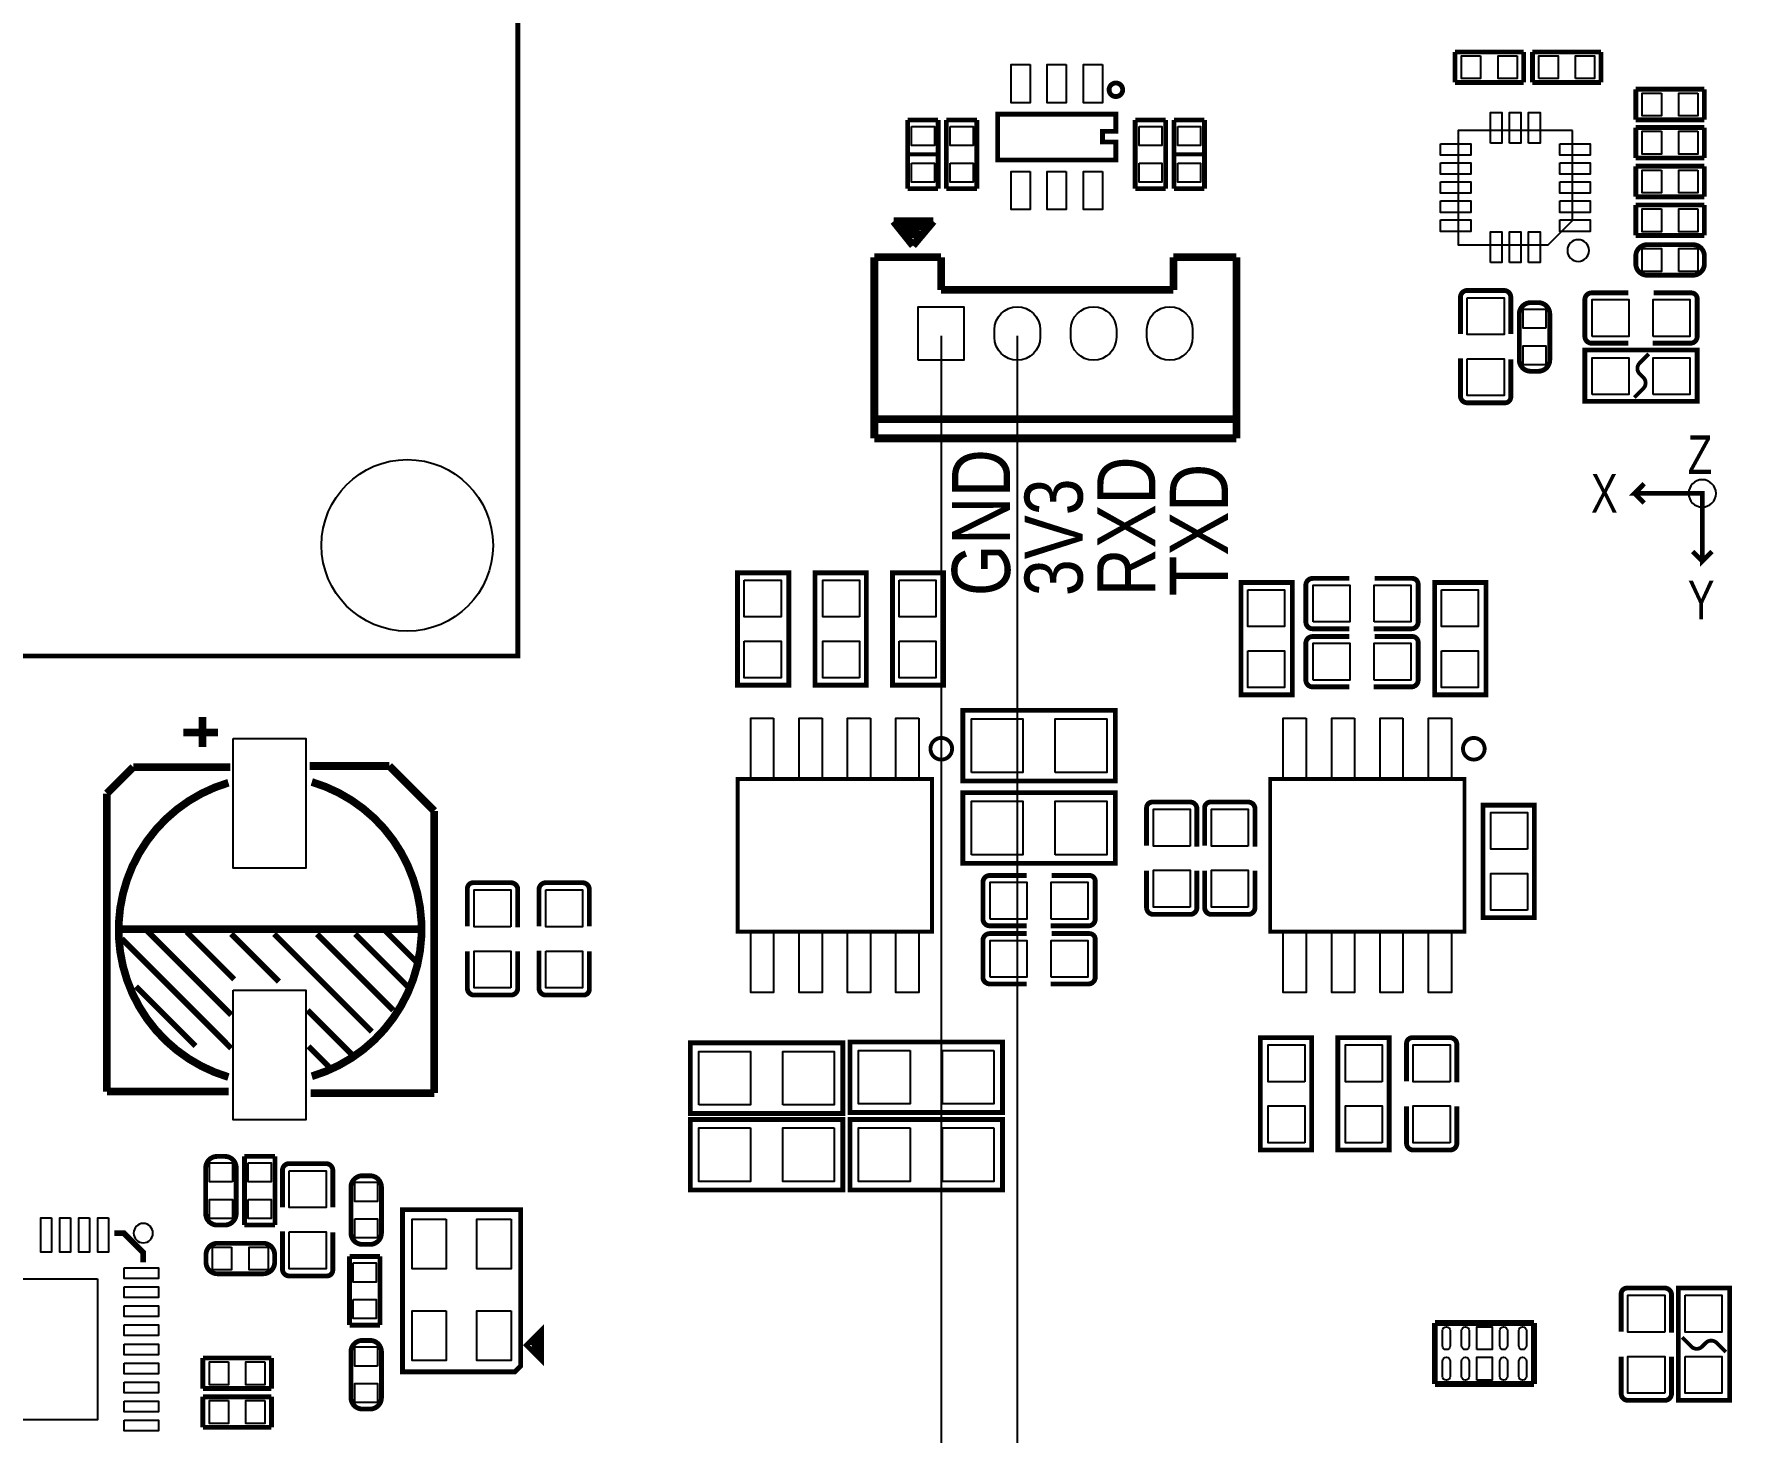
# Model space of a CAD drawing. Extents: x -114 to 119, y -60 to 69.
# Drawn here: x -62.06 to -17.51, y -27.66 to 9 of the extents above; entities that cross this region are included whole.
import ezdxf

# ---------------------------------------------------------------- set-up
doc = ezdxf.new("R2010")
doc.units = 0
doc.header["$MEASUREMENT"] = 0
doc.layers.get('0').update_dxf_attribs({"linetype": 'CONTINUOUS'})
doc.layers.get('Defpoints').update_dxf_attribs({"linetype": 'CONTINUOUS'})
doc.layers.add('ETCH_BOTTOM', color=253, linetype='CONTINUOUS')
doc.dimstyles.get("Standard").update_dxf_attribs({"dimtxt": 5, "dimasz": 0.18, "dimexe": 0.18, "dimexo": 0.0625, "dimgap": 0.09, "dimtad": 0, "dimtih": 1, "dimtoh": 1, "dimzin": 0, "dimdsep": 46, "dimtxsty": 'Standard', "dimcen": 0.09, "dimadec": 0, "dimazin": 0, "dimtfac": 1, "dimtofl": 0, "dimtmove": 0, "dimatfit": 3, "dimfxl": 0, "dimtolj": 1, "dimtzin": 0, "dimarcsym": 0})

# ---------------------------------------------------------------- blocks, each defined once
blk = doc.blocks.new('*D14')
at = {"color": 0, "linetype": 'Continuous', "lineweight": -2, "transparency": 16777216}
for p, q in [((-38.259, 1.083), (-38.259, -56.758)), ((-36.259, 1.083), (-36.259, -56.758)), ((-38.259, -56.578), (-38.439, -56.578)), ((-36.439, -56.578), (-38.079, -56.578))]:
    blk.add_line(p, q, dxfattribs=at)
at = {"color": 0, "linetype": 'Continuous', "transparency": 16777216}
for points in [[(-38.079, -56.548), (-38.079, -56.608), (-38.259, -56.578)], [(-36.439, -56.548), (-36.439, -56.608), (-36.259, -56.578)]]:
    blk.add_solid(points, dxfattribs=at)
at = {"layer": 'Defpoints', "color": 0, "linetype": 'Continuous', "transparency": 16777216}
for p in [(-38.259, 1.146), (-36.259, 1.146), (-38.259, -56.578)]:
    blk.add_point(p, dxfattribs=at)
at = {"color": 0, "linetype": 'Continuous', "transparency": 16777216, "insert": (-45.195, -56.578), "char_height": 5, "attachment_point": 5}
blk.add_mtext('\\A1;2.00', dxfattribs=at)

msp = doc.modelspace()

# ---------------------------------------------------------------- linework, layer by layer
at = {"layer": 'ETCH_BOTTOM'}
for points in [[(-52.261999, -7.311847, 0.127, 0.127, 0), (-49.362004, -7.311847, 0.127, 0.127, 0), (-49.362004, 43.63814, 0.127, 0.127, 0), (-79.361995, 43.63814, 0.127, 0.127, 0), (-79.361995, -7.311847, 0.127, 0.127, 0), (-49.362004, -7.311847, 0.127, 0.127, 0)], [(-24.775897, 8.527999, 0.127, 0.127, 0), (-22.976103, 8.527999, 0.127, 0.127, 0)], [(-24.775897, 7.728001, 0.127, 0.127, 0), (-24.775897, 8.527999, 0.127, 0.127, 0)], [(-22.976103, 8.527999, 0.127, 0.127, 0), (-22.976103, 7.728001, 0.127, 0.127, 0)], [(-22.743897, 8.527999, 0.127, 0.127, 0), (-20.944103, 8.527999, 0.127, 0.127, 0)], [(-22.743897, 7.728001, 0.127, 0.127, 0), (-22.743897, 8.527999, 0.127, 0.127, 0)], [(-20.944103, 8.527999, 0.127, 0.127, 0), (-20.944103, 7.728001, 0.127, 0.127, 0)], [(-33.494675, 7.536409, 0.127, 0.127, 0.999985), (-33.850656, 7.536409, 0.127, 0.127, 1.000015), (-33.494675, 7.536409, 0.127, 0.127, 0)], [(-22.976103, 7.728001, 0.127, 0.127, 0), (-24.775897, 7.728001, 0.127, 0.127, 0)], [(-20.944103, 7.728001, 0.127, 0.127, 0), (-22.743897, 7.728001, 0.127, 0.127, 0)], [(-20.033717, 7.550099, 0.127, 0.127, 0), (-18.233923, 7.550099, 0.127, 0.127, 0)], [(-20.033717, 6.750101, 0.127, 0.127, 0), (-20.033717, 7.550099, 0.127, 0.127, 0)], [(-18.233923, 7.550099, 0.127, 0.127, 0), (-18.233923, 6.750101, 0.127, 0.127, 0)], [(-39.134999, 4.942103, 0.127, 0.127, 0), (-39.134999, 6.741897, 0.127, 0.127, 0)], [(-39.134999, 6.741897, 0.127, 0.127, 0), (-38.335001, 6.741897, 0.127, 0.127, 0)], [(-38.335001, 6.741897, 0.127, 0.127, 0), (-38.335001, 4.942103, 0.127, 0.127, 0)], [(-38.118999, 4.942103, 0.127, 0.127, 0), (-38.118999, 6.741897, 0.127, 0.127, 0)], [(-38.118999, 6.741897, 0.127, 0.127, 0), (-37.319001, 6.741897, 0.127, 0.127, 0)], [(-37.319001, 6.741897, 0.127, 0.127, 0), (-37.319001, 4.942103, 0.127, 0.127, 0)], [(-33.672653, 5.696407, 0.127, 0.127, 0), (-36.772672, 5.696407, 0.127, 0.127, 0), (-36.772672, 6.896405, 0.127, 0.127, 0), (-33.672653, 6.896405, 0.127, 0.127, 0), (-33.672653, 6.446418, 0.127, 0.127, 0), (-34.022665, 6.446418, 0.127, 0.127, 0), (-34.022665, 6.166409, 0.127, 0.127, 0), (-33.672653, 6.166409, 0.127, 0.127, 0), (-33.672653, 5.696407, 0.127, 0.127, 0)], [(-33.165999, 4.942103, 0.127, 0.127, 0), (-33.165999, 6.741897, 0.127, 0.127, 0)], [(-33.165999, 6.741897, 0.127, 0.127, 0), (-32.366001, 6.741897, 0.127, 0.127, 0)], [(-32.366001, 6.741897, 0.127, 0.127, 0), (-32.366001, 4.942103, 0.127, 0.127, 0)], [(-32.149999, 4.942103, 0.127, 0.127, 0), (-32.149999, 6.741897, 0.127, 0.127, 0)], [(-32.149999, 6.741897, 0.127, 0.127, 0), (-31.350001, 6.741897, 0.127, 0.127, 0)], [(-31.350001, 6.741897, 0.127, 0.127, 0), (-31.350001, 4.942103, 0.127, 0.127, 0)], [(-18.233923, 6.750101, 0.127, 0.127, 0), (-20.033717, 6.750101, 0.127, 0.127, 0)], [(-20.033717, 6.546799, 0.127, 0.127, 0), (-18.233923, 6.546799, 0.127, 0.127, 0)], [(-20.033717, 5.746801, 0.127, 0.127, 0), (-20.033717, 6.546799, 0.127, 0.127, 0)], [(-18.233923, 6.546799, 0.127, 0.127, 0), (-18.233923, 5.746801, 0.127, 0.127, 0)], [(-39.134999, 5.842, 0.1, 0.1, 0), (-38.335001, 5.842, 0.1, 0.1, 0)], [(-32.149999, 5.842, 0.1, 0.1, 0), (-31.350001, 5.842, 0.1, 0.1, 0)], [(-18.233923, 5.746801, 0.127, 0.127, 0), (-20.033717, 5.746801, 0.127, 0.127, 0)], [(-20.033717, 5.530799, 0.127, 0.127, 0), (-18.233923, 5.530799, 0.127, 0.127, 0)], [(-20.033717, 4.730801, 0.127, 0.127, 0), (-20.033717, 5.530799, 0.127, 0.127, 0)], [(-18.233923, 5.530799, 0.127, 0.127, 0), (-18.233923, 4.730801, 0.127, 0.127, 0)], [(-38.335001, 4.942103, 0.127, 0.127, 0), (-39.134999, 4.942103, 0.127, 0.127, 0)], [(-37.319001, 4.942103, 0.127, 0.127, 0), (-38.118999, 4.942103, 0.127, 0.127, 0)], [(-32.366001, 4.942103, 0.127, 0.127, 0), (-33.165999, 4.942103, 0.127, 0.127, 0)], [(-31.350001, 4.942103, 0.127, 0.127, 0), (-32.149999, 4.942103, 0.127, 0.127, 0)], [(-18.233923, 4.730801, 0.127, 0.127, 0), (-20.033717, 4.730801, 0.127, 0.127, 0)], [(-20.033717, 4.514799, 0.127, 0.127, 0), (-18.233923, 4.514799, 0.127, 0.127, 0)], [(-20.033717, 3.714801, 0.127, 0.127, 0), (-20.033717, 4.514799, 0.127, 0.127, 0)], [(-18.233923, 4.514799, 0.127, 0.127, 0), (-18.233923, 3.714801, 0.127, 0.127, 0)], [(-39.503274, 4.087012, 0.2032, 0.2032, 0), (-38.995274, 3.452012, 0.2032, 0.2032, 0)], [(-38.461874, 4.087012, 0.2032, 0.2032, 0), (-39.503274, 4.087012, 0.2032, 0.2032, 0)], [(-39.249274, 4.010812, 0.2032, 0.2032, 0), (-38.665074, 3.934612, 0.2032, 0.2032, 0)], [(-38.995274, 3.655212, 0.2032, 0.2032, 0), (-39.249274, 4.010812, 0.2032, 0.2032, 0)], [(-38.995274, 3.452012, 0.2032, 0.2032, 0), (-38.461874, 4.087012, 0.2032, 0.2032, 0)], [(-39.046074, 3.858412, 0.2032, 0.2032, 0), (-38.817474, 3.833012, 0.2032, 0.2032, 0)], [(-38.817474, 3.833012, 0.2032, 0.2032, 0), (-38.995274, 3.655212, 0.2032, 0.2032, 0)], [(-18.233923, 3.714801, 0.127, 0.127, 0), (-20.033717, 3.714801, 0.127, 0.127, 0)], [(-40.008785, 3.145917, 0.2032, 0.2032, 0), (-40.008785, -1.604188, 0.2032, 0.2032, 0)], [(-38.258674, 3.145917, 0.2032, 0.2032, 0), (-40.008785, 3.145917, 0.2032, 0.2032, 0)], [(-38.258674, 2.288921, 0.2032, 0.2032, 0), (-38.258674, 3.145917, 0.2032, 0.2032, 0)], [(-32.162674, 3.145917, 0.2032, 0.2032, 0), (-32.162674, 2.288921, 0.2032, 0.2032, 0)], [(-32.13067, 3.145917, 0.2032, 0.2032, 0), (-32.162674, 3.145917, 0.2032, 0.2032, 0)], [(-30.508677, 3.145917, 0.2032, 0.2032, 0), (-32.13067, 3.145917, 0.2032, 0.2032, 0)], [(-30.508677, -1.604188, 0.2032, 0.2032, 0), (-30.508677, 3.145917, 0.2032, 0.2032, 0)], [(-18.233923, 3.1734, 0.127, 0.127, 0), (-18.233923, 2.9734, 0.127, 0.127, -0.414215), (-18.533923, 2.673401, 0.127, 0.127, 0), (-19.733717, 2.673401, 0.127, 0.127, -0.414215), (-20.033717, 2.9734, 0.127, 0.127, 0), (-20.033717, 3.1734, 0.127, 0.127, -0.414215), (-19.733717, 3.473399, 0.127, 0.127, 0), (-18.533923, 3.473399, 0.127, 0.127, -0.414215), (-18.233923, 3.1734, 0.127, 0.127, 0)], [(-32.416674, 2.288921, 0.2032, 0.2032, 0), (-38.258674, 2.288921, 0.2032, 0.2032, 0)], [(-32.162674, 2.288921, 0.2032, 0.2032, 0), (-32.416674, 2.288921, 0.2032, 0.2032, 0)], [(-23.31212, 1.1303, 0.127, 0.127, 0), (-23.31212, 2.0955, 0.127, 0.127, 0.414214), (-23.48992, 2.2733, 0.127, 0.127, 0), (-24.45512, 2.2733, 0.127, 0.127, 0.414214), (-24.63292, 2.0955, 0.127, 0.127, 0), (-24.63292, 1.1303, 0.127, 0.127, 0)], [(-20.22602, 2.2098, 0.127, 0.127, 0), (-21.19122, 2.2098, 0.127, 0.127, 0.414214), (-21.36902, 2.032, 0.127, 0.127, 0), (-21.36902, 1.0668, 0.127, 0.127, 0.414214), (-21.19122, 0.889, 0.127, 0.127, 0), (-20.22602, 0.889, 0.127, 0.127, 0)], [(-19.59102, 0.889, 0.127, 0.127, 0), (-18.60042, 0.889, 0.127, 0.127, 0.414214), (-18.42262, 1.0668, 0.127, 0.127, 0), (-18.42262, 2.0574, 0.127, 0.127, 0.414214), (-18.57502, 2.2098, 0.127, 0.127, 0), (-19.56562, 2.2098, 0.127, 0.127, 0)], [(-22.78982, 1.953997, 0.127, 0.127, 0), (-22.58982, 1.953997, 0.127, 0.127, -0.414215), (-22.289821, 1.653997, 0.127, 0.127, 0), (-22.289821, 0.454203, 0.127, 0.127, -0.414215), (-22.58982, 0.154203, 0.127, 0.127, 0), (-22.78982, 0.154203, 0.127, 0.127, -0.414215), (-23.089819, 0.454203, 0.127, 0.127, 0), (-23.089819, 1.653997, 0.127, 0.127, -0.414215), (-22.78982, 1.953997, 0.127, 0.127, 0)], [(-24.63292, 0.4953, 0.127, 0.127, 0), (-24.63292, -0.4953, 0.127, 0.127, 0.414214), (-24.45512, -0.6731, 0.127, 0.127, 0), (-23.46452, -0.6731, 0.127, 0.127, 0.414214), (-23.31212, -0.5207, 0.127, 0.127, 0), (-23.31212, 0.4699, 0.127, 0.127, 0)], [(-18.42262, 0.7112, 0.127, 0.127, 0), (-18.42262, -0.635, 0.127, 0.127, 0), (-21.36902, -0.635, 0.127, 0.127, 0), (-21.36902, 0.7112, 0.127, 0.127, 0), (-18.42262, 0.7112, 0.127, 0.127, 0)], [(-19.69262, 0.6096, 0.1, 0.1, 0), (-19.932218, 0.370002, 0.1, 0.1, 0.414133), (-19.932218, 0.087198, 0.1, 0.1, 0), (-19.834022, -0.010998, 0.1, 0.1, -0.414133), (-19.834022, -0.293802, 0.1, 0.1, 0), (-20.07362, -0.5334, 0.1, 0.1, 0)], [(-30.508677, -1.103986, 0.2032, 0.2032, 0), (-40.008785, -1.103986, 0.2032, 0.2032, 0)], [(-40.008785, -1.604188, 0.2032, 0.2032, 0), (-30.508677, -1.604188, 0.2032, 0.2032, 0)], [(-18.034, -4.572, 0.127, 0.127, 0), (-18.288, -4.826, 0.127, 0.127, 0), (-18.288, -3.048, 0.127, 0.127, 0), (-20.066, -3.048, 0.127, 0.127, 0), (-19.812, -2.794, 0.127, 0.127, 0)], [(-20.066, -3.048, 0.127, 0.127, 0), (-19.812, -3.302, 0.127, 0.127, 0)], [(-18.288, -4.826, 0.127, 0.127, 0), (-18.542, -4.572, 0.127, 0.127, 0)], [(-42.2529, -8.0772, 0.127, 0.127, 0), (-43.5991, -8.0772, 0.127, 0.127, 0), (-43.5991, -5.1308, 0.127, 0.127, 0), (-42.2529, -5.1308, 0.127, 0.127, 0), (-42.2529, -8.0772, 0.127, 0.127, 0)], [(-41.5671, -5.1308, 0.127, 0.127, 0), (-40.2209, -5.1308, 0.127, 0.127, 0), (-40.2209, -8.0772, 0.127, 0.127, 0), (-41.5671, -8.0772, 0.127, 0.127, 0), (-41.5671, -5.1308, 0.127, 0.127, 0)], [(-38.1889, -8.0772, 0.127, 0.127, 0), (-39.5351, -8.0772, 0.127, 0.127, 0), (-39.5351, -5.1308, 0.127, 0.127, 0), (-38.1889, -5.1308, 0.127, 0.127, 0), (-38.1889, -8.0772, 0.127, 0.127, 0)], [(-29.0449, -8.3312, 0.127, 0.127, 0), (-30.3911, -8.3312, 0.127, 0.127, 0), (-30.3911, -5.3848, 0.127, 0.127, 0), (-29.0449, -5.3848, 0.127, 0.127, 0), (-29.0449, -8.3312, 0.127, 0.127, 0)], [(-27.5463, -5.27812, 0.127, 0.127, 0), (-28.5115, -5.27812, 0.127, 0.127, 0.414214), (-28.6893, -5.45592, 0.127, 0.127, 0), (-28.6893, -6.42112, 0.127, 0.127, 0.414214), (-28.5115, -6.59892, 0.127, 0.127, 0), (-27.5463, -6.59892, 0.127, 0.127, 0)], [(-26.9113, -6.59892, 0.127, 0.127, 0), (-25.9207, -6.59892, 0.127, 0.127, 0.414214), (-25.7429, -6.42112, 0.127, 0.127, 0), (-25.7429, -5.43052, 0.127, 0.127, 0.414214), (-25.8953, -5.27812, 0.127, 0.127, 0), (-26.8859, -5.27812, 0.127, 0.127, 0)], [(-23.9649, -8.3312, 0.127, 0.127, 0), (-25.3111, -8.3312, 0.127, 0.127, 0), (-25.3111, -5.3848, 0.127, 0.127, 0), (-23.9649, -5.3848, 0.127, 0.127, 0), (-23.9649, -8.3312, 0.127, 0.127, 0)], [(-27.5463, -6.80212, 0.127, 0.127, 0), (-28.5115, -6.80212, 0.127, 0.127, 0.414214), (-28.6893, -6.97992, 0.127, 0.127, 0), (-28.6893, -7.94512, 0.127, 0.127, 0.414214), (-28.5115, -8.12292, 0.127, 0.127, 0), (-27.5463, -8.12292, 0.127, 0.127, 0)], [(-26.9113, -8.12292, 0.127, 0.127, 0), (-25.9207, -8.12292, 0.127, 0.127, 0.414214), (-25.7429, -7.94512, 0.127, 0.127, 0), (-25.7429, -6.95452, 0.127, 0.127, 0.414214), (-25.8953, -6.80212, 0.127, 0.127, 0), (-26.8859, -6.80212, 0.127, 0.127, 0)], [(-57.6326, -8.9154, 0.2032, 0.2032, 0), (-57.6326, -9.7028, 0.2032, 0.2032, 0)], [(-57.6326, -8.9154, 0.1524, 0.1524, 0), (-57.6326, -9.7028, 0.1524, 0.1524, 0)], [(-33.687004, -8.739708, 0.127, 0.127, 0), (-37.686996, -8.739708, 0.127, 0.127, 0), (-37.686996, -10.589692, 0.127, 0.127, 0), (-33.687004, -10.589692, 0.127, 0.127, 0), (-33.687004, -8.739708, 0.127, 0.127, 0)], [(-57.2262, -9.3218, 0.2032, 0.2032, 0), (-58.1406, -9.3218, 0.2032, 0.2032, 0)], [(-57.2262, -9.3218, 0.1524, 0.1524, 0), (-58.1406, -9.3218, 0.1524, 0.1524, 0)], [(-37.968733, -9.74565, 0.1016, 0.1016, 1), (-38.536728, -9.74565, 0.1016, 0.1016, 1), (-37.968733, -9.74565, 0.1016, 0.1016, 0)], [(-23.998733, -9.74565, 0.1016, 0.1016, 1), (-24.566728, -9.74565, 0.1016, 0.1016, 1), (-23.998733, -9.74565, 0.1016, 0.1016, 0)], [(-60.142399, -10.919206, 0.2032, 0.2032, 0), (-59.450199, -10.227107, 0.2032, 0.2032, 0)], [(-59.450199, -10.227107, 0.2032, 0.2032, 0), (-56.906211, -10.227107, 0.2032, 0.2032, 0)], [(-54.820312, -10.197795, 0.2032, 0.2032, 0), (-52.734489, -10.197795, 0.2032, 0.2032, 0)], [(-52.734489, -10.197795, 0.2032, 0.2032, 0), (-51.554888, -11.377397, 0.2032, 0.2032, 0)], [(-56.954699, -10.636199, 0.2032, 0.2032, 0.746346), (-56.954699, -18.354802, 0.2032, 0.2032, 0)], [(-54.766997, -18.335193, 0.2032, 0.2032, 0.746339), (-54.766997, -10.616692, 0.2032, 0.2032, 0)], [(-38.496723, -10.539654, 0.1016, 0.1016, 0), (-43.596738, -10.539654, 0.1016, 0.1016, 0), (-43.596738, -14.539646, 0.1016, 0.1016, 0), (-38.496723, -14.539646, 0.1016, 0.1016, 0), (-38.496723, -10.539654, 0.1016, 0.1016, 0)], [(-24.526723, -10.539654, 0.1016, 0.1016, 0), (-29.626738, -10.539654, 0.1016, 0.1016, 0), (-29.626738, -14.539646, 0.1016, 0.1016, 0), (-24.526723, -14.539646, 0.1016, 0.1016, 0), (-24.526723, -10.539654, 0.1016, 0.1016, 0)], [(-60.142399, -18.73631, 0.2032, 0.2032, 0), (-60.142399, -10.919206, 0.2032, 0.2032, 0)], [(-33.687004, -10.898708, 0.127, 0.127, 0), (-37.686996, -10.898708, 0.127, 0.127, 0), (-37.686996, -12.748692, 0.127, 0.127, 0), (-33.687004, -12.748692, 0.127, 0.127, 0), (-33.687004, -10.898708, 0.127, 0.127, 0)], [(-31.5468, -12.31138, 0.127, 0.127, 0), (-31.5468, -11.32078, 0.127, 0.127, 0.414214), (-31.7246, -11.14298, 0.127, 0.127, 0), (-32.7152, -11.14298, 0.127, 0.127, 0.414214), (-32.8676, -11.29538, 0.127, 0.127, 0), (-32.8676, -12.28598, 0.127, 0.127, 0)], [(-30.0228, -12.31138, 0.127, 0.127, 0), (-30.0228, -11.32078, 0.127, 0.127, 0.414214), (-30.2006, -11.14298, 0.127, 0.127, 0), (-31.1912, -11.14298, 0.127, 0.127, 0.414214), (-31.3436, -11.29538, 0.127, 0.127, 0), (-31.3436, -12.28598, 0.127, 0.127, 0)], [(-51.554888, -11.377397, 0.2032, 0.2032, 0), (-51.554888, -18.775401, 0.2032, 0.2032, 0)], [(-24.0411, -11.2268, 0.127, 0.127, 0), (-22.6949, -11.2268, 0.127, 0.127, 0), (-22.6949, -14.1732, 0.127, 0.127, 0), (-24.0411, -14.1732, 0.127, 0.127, 0), (-24.0411, -11.2268, 0.127, 0.127, 0)], [(-32.8676, -12.94638, 0.127, 0.127, 0), (-32.8676, -13.91158, 0.127, 0.127, 0.414214), (-32.6898, -14.08938, 0.127, 0.127, 0), (-31.7246, -14.08938, 0.127, 0.127, 0.414214), (-31.5468, -13.91158, 0.127, 0.127, 0), (-31.5468, -12.94638, 0.127, 0.127, 0)], [(-31.3436, -12.94638, 0.127, 0.127, 0), (-31.3436, -13.91158, 0.127, 0.127, 0.414214), (-31.1658, -14.08938, 0.127, 0.127, 0), (-30.2006, -14.08938, 0.127, 0.127, 0.414214), (-30.0228, -13.91158, 0.127, 0.127, 0), (-30.0228, -12.94638, 0.127, 0.127, 0)], [(-49.3649, -14.4272, 0.127, 0.127, 0), (-49.3649, -13.4366, 0.127, 0.127, 0.414214), (-49.5427, -13.2588, 0.127, 0.127, 0), (-50.5333, -13.2588, 0.127, 0.127, 0.414214), (-50.6857, -13.4112, 0.127, 0.127, 0), (-50.6857, -14.4018, 0.127, 0.127, 0)], [(-47.4853, -14.4018, 0.127, 0.127, 0), (-47.4853, -13.4366, 0.127, 0.127, 0.414214), (-47.6631, -13.2588, 0.127, 0.127, 0), (-48.6283, -13.2588, 0.127, 0.127, 0.414214), (-48.8061, -13.4366, 0.127, 0.127, 0), (-48.8061, -14.4018, 0.127, 0.127, 0)], [(-36.0172, -13.0683, 0.127, 0.127, 0), (-36.9824, -13.0683, 0.127, 0.127, 0.414214), (-37.1602, -13.2461, 0.127, 0.127, 0), (-37.1602, -14.2113, 0.127, 0.127, 0.414214), (-36.9824, -14.3891, 0.127, 0.127, 0), (-36.0172, -14.3891, 0.127, 0.127, 0)], [(-35.3822, -14.3891, 0.127, 0.127, 0), (-34.3916, -14.3891, 0.127, 0.127, 0.414214), (-34.2138, -14.2113, 0.127, 0.127, 0), (-34.2138, -13.2207, 0.127, 0.127, 0.414214), (-34.3662, -13.0683, 0.127, 0.127, 0), (-35.3568, -13.0683, 0.127, 0.127, 0)], [(-55.88, -14.478, 0.2032, 0.2032, 0), (-59.879992, -14.478, 0.2032, 0.2032, 0)], [(-59.754999, -14.727911, 0.1524, 0.1524, 0), (-56.879998, -17.602987, 0.1524, 0.1524, 0)], [(-59.129905, -14.478, 0.1524, 0.1524, 0), (-56.879998, -16.727907, 0.1524, 0.1524, 0)], [(-58.048398, -14.547596, 0.1524, 0.1524, 0), (-56.802807, -15.793212, 0.1524, 0.1524, 0)], [(-56.879998, -14.602993, 0.1524, 0.1524, 0), (-55.630089, -15.852902, 0.1524, 0.1524, 0)], [(-55.88, -14.478, 0.2032, 0.2032, 0), (-51.880008, -14.478, 0.2032, 0.2032, 0)], [(-55.755007, -14.602993, 0.1524, 0.1524, 0), (-53.192401, -17.165599, 0.1524, 0.1524, 0)], [(-54.630091, -14.602993, 0.1524, 0.1524, 0), (-52.630095, -16.602989, 0.1524, 0.1524, 0)], [(-53.630093, -14.602993, 0.1524, 0.1524, 0), (-52.254912, -15.978099, 0.1524, 0.1524, 0)], [(-52.880006, -14.478, 0.1524, 0.1524, 0), (-52.005001, -15.353005, 0.1524, 0.1524, 0)], [(-36.0172, -14.5923, 0.127, 0.127, 0), (-36.9824, -14.5923, 0.127, 0.127, 0.414214), (-37.1602, -14.7701, 0.127, 0.127, 0), (-37.1602, -15.7353, 0.127, 0.127, 0.414214), (-36.9824, -15.9131, 0.127, 0.127, 0), (-36.0172, -15.9131, 0.127, 0.127, 0)], [(-35.3822, -15.9131, 0.127, 0.127, 0), (-34.3916, -15.9131, 0.127, 0.127, 0.414214), (-34.2138, -15.7353, 0.127, 0.127, 0), (-34.2138, -14.7447, 0.127, 0.127, 0.414214), (-34.3662, -14.5923, 0.127, 0.127, 0), (-35.3568, -14.5923, 0.127, 0.127, 0)], [(-50.6857, -15.0622, 0.127, 0.127, 0), (-50.6857, -16.0274, 0.127, 0.127, 0.414214), (-50.5079, -16.2052, 0.127, 0.127, 0), (-49.5427, -16.2052, 0.127, 0.127, 0.414214), (-49.3649, -16.0274, 0.127, 0.127, 0), (-49.3649, -15.0622, 0.127, 0.127, 0)], [(-48.8061, -15.0368, 0.127, 0.127, 0), (-48.8061, -16.0274, 0.127, 0.127, 0.414214), (-48.6283, -16.2052, 0.127, 0.127, 0), (-47.6377, -16.2052, 0.127, 0.127, 0.414214), (-47.4853, -16.0528, 0.127, 0.127, 0), (-47.4853, -15.0622, 0.127, 0.127, 0)], [(-59.380095, -15.978099, 0.1524, 0.1524, 0), (-57.817512, -17.540503, 0.1524, 0.1524, 0)], [(-54.880002, -16.602989, 0.1524, 0.1524, 0), (-53.692603, -17.790389, 0.1524, 0.1524, 0)], [(-40.646096, -19.284112, 0.127, 0.127, 0), (-36.646104, -19.284112, 0.127, 0.127, 0), (-36.646104, -17.434128, 0.127, 0.127, 0), (-40.646096, -17.434128, 0.127, 0.127, 0), (-40.646096, -19.284112, 0.127, 0.127, 0)], [(-29.8831, -17.3228, 0.127, 0.127, 0), (-28.5369, -17.3228, 0.127, 0.127, 0), (-28.5369, -20.2692, 0.127, 0.127, 0), (-29.8831, -20.2692, 0.127, 0.127, 0), (-29.8831, -17.3228, 0.127, 0.127, 0)], [(-27.8511, -17.3228, 0.127, 0.127, 0), (-26.5049, -17.3228, 0.127, 0.127, 0), (-26.5049, -20.2692, 0.127, 0.127, 0), (-27.8511, -20.2692, 0.127, 0.127, 0), (-27.8511, -17.3228, 0.127, 0.127, 0)], [(-24.7269, -18.4912, 0.127, 0.127, 0), (-24.7269, -17.5006, 0.127, 0.127, 0.414214), (-24.9047, -17.3228, 0.127, 0.127, 0), (-25.8953, -17.3228, 0.127, 0.127, 0.414214), (-26.0477, -17.4752, 0.127, 0.127, 0), (-26.0477, -18.4658, 0.127, 0.127, 0)], [(-54.85511, -17.54759, 0.1524, 0.1524, 0), (-54.326307, -18.076393, 0.1524, 0.1524, 0)], [(-40.837104, -17.459528, 0.127, 0.127, 0), (-44.837096, -17.459528, 0.127, 0.127, 0), (-44.837096, -19.309512, 0.127, 0.127, 0), (-40.837104, -19.309512, 0.127, 0.127, 0), (-40.837104, -17.459528, 0.127, 0.127, 0)], [(-56.945301, -18.73631, 0.2032, 0.2032, 0), (-60.142399, -18.73631, 0.2032, 0.2032, 0)], [(-51.554888, -18.775401, 0.2032, 0.2032, 0), (-54.801008, -18.775401, 0.2032, 0.2032, 0)], [(-26.0477, -19.1262, 0.127, 0.127, 0), (-26.0477, -20.0914, 0.127, 0.127, 0.414214), (-25.8699, -20.2692, 0.127, 0.127, 0), (-24.9047, -20.2692, 0.127, 0.127, 0.414214), (-24.7269, -20.0914, 0.127, 0.127, 0), (-24.7269, -19.1262, 0.127, 0.127, 0)], [(-44.837096, -21.316112, 0.127, 0.127, 0), (-40.837104, -21.316112, 0.127, 0.127, 0), (-40.837104, -19.466128, 0.127, 0.127, 0), (-44.837096, -19.466128, 0.127, 0.127, 0), (-44.837096, -21.316112, 0.127, 0.127, 0)], [(-40.646096, -21.316112, 0.127, 0.127, 0), (-36.646104, -21.316112, 0.127, 0.127, 0), (-36.646104, -19.466128, 0.127, 0.127, 0), (-40.646096, -19.466128, 0.127, 0.127, 0), (-40.646096, -21.316112, 0.127, 0.127, 0)], [(-57.25, -20.436103, 0.127, 0.127, 0), (-57.05, -20.436103, 0.127, 0.127, -0.414215), (-56.750001, -20.736103, 0.127, 0.127, 0), (-56.750001, -21.935897, 0.127, 0.127, -0.414215), (-57.05, -22.235897, 0.127, 0.127, 0), (-57.25, -22.235897, 0.127, 0.127, -0.414215), (-57.549999, -21.935897, 0.127, 0.127, 0), (-57.549999, -20.736103, 0.127, 0.127, -0.414215), (-57.25, -20.436103, 0.127, 0.127, 0)], [(-56.533999, -22.235897, 0.127, 0.127, 0), (-56.533999, -20.436103, 0.127, 0.127, 0)], [(-56.533999, -20.436103, 0.127, 0.127, 0), (-55.734001, -20.436103, 0.127, 0.127, 0)], [(-55.734001, -20.436103, 0.127, 0.127, 0), (-55.734001, -22.235897, 0.127, 0.127, 0)], [(-54.2163, -21.7678, 0.127, 0.127, 0), (-54.2163, -20.8026, 0.127, 0.127, 0.414214), (-54.3941, -20.6248, 0.127, 0.127, 0), (-55.3593, -20.6248, 0.127, 0.127, 0.414214), (-55.5371, -20.8026, 0.127, 0.127, 0), (-55.5371, -21.7678, 0.127, 0.127, 0)], [(-53.24, -22.743897, 0.127, 0.127, 0), (-53.44, -22.743897, 0.127, 0.127, -0.414215), (-53.739999, -22.443897, 0.127, 0.127, 0), (-53.739999, -21.244103, 0.127, 0.127, -0.414215), (-53.44, -20.944103, 0.127, 0.127, 0), (-53.24, -20.944103, 0.127, 0.127, -0.414215), (-52.940001, -21.244103, 0.127, 0.127, 0), (-52.940001, -22.443897, 0.127, 0.127, -0.414215), (-53.24, -22.743897, 0.127, 0.127, 0)], [(-52.38811, -21.834831, 0.127, 0.127, 0), (-49.28809, -21.834831, 0.127, 0.127, 0), (-49.28809, -25.934822, 0.127, 0.127, 0), (-49.438103, -26.084835, 0.127, 0.127, 0), (-52.38811, -26.084835, 0.127, 0.127, 0), (-52.38811, -21.834831, 0.127, 0.127, 0)], [(-55.734001, -22.235897, 0.127, 0.127, 0), (-56.533999, -22.235897, 0.127, 0.127, 0)], [(-59.188731, -23.210393, 0.1524, 0.1524, 0), (-59.188731, -22.956393, 0.1524, 0.1524, 0), (-59.696731, -22.448393, 0.1524, 0.1524, 0), (-59.950731, -22.448393, 0.1524, 0.1524, 0)], [(-57.541897, -23.214, 0.127, 0.127, 0), (-57.541897, -23.014, 0.127, 0.127, -0.414215), (-57.241897, -22.714001, 0.127, 0.127, 0), (-56.042103, -22.714001, 0.127, 0.127, -0.414215), (-55.742103, -23.014, 0.127, 0.127, 0), (-55.742103, -23.214, 0.127, 0.127, -0.414215), (-56.042103, -23.513999, 0.127, 0.127, 0), (-57.241897, -23.513999, 0.127, 0.127, -0.414215), (-57.541897, -23.214, 0.127, 0.127, 0)], [(-55.5371, -22.4028, 0.127, 0.127, 0), (-55.5371, -23.3934, 0.127, 0.127, 0.414214), (-55.3593, -23.5712, 0.127, 0.127, 0), (-54.3687, -23.5712, 0.127, 0.127, 0.414214), (-54.2163, -23.4188, 0.127, 0.127, 0), (-54.2163, -22.4282, 0.127, 0.127, 0)], [(-53.778099, -24.859717, 0.127, 0.127, 0), (-53.778099, -23.059923, 0.127, 0.127, 0)], [(-53.778099, -23.059923, 0.127, 0.127, 0), (-52.978101, -23.059923, 0.127, 0.127, 0)], [(-52.978101, -23.059923, 0.127, 0.127, 0), (-52.978101, -24.859717, 0.127, 0.127, 0)], [(-19.09572, -25.0571, 0.127, 0.127, 0), (-19.09572, -24.0665, 0.127, 0.127, 0.414214), (-19.27352, -23.8887, 0.127, 0.127, 0), (-20.26412, -23.8887, 0.127, 0.127, 0.414214), (-20.41652, -24.0411, 0.127, 0.127, 0), (-20.41652, -25.0317, 0.127, 0.127, 0)], [(-17.57172, -26.8351, 0.127, 0.127, 0), (-18.91792, -26.8351, 0.127, 0.127, 0), (-18.91792, -23.8887, 0.127, 0.127, 0), (-17.57172, -23.8887, 0.127, 0.127, 0), (-17.57172, -26.8351, 0.127, 0.127, 0)], [(-52.978101, -24.859717, 0.127, 0.127, 0), (-53.778099, -24.859717, 0.127, 0.127, 0)], [(-48.738104, -24.984837, 0.127, 0.127, 0), (-49.138103, -25.384836, 0.127, 0.127, 0), (-48.738104, -25.784835, 0.127, 0.127, 0), (-48.738104, -24.984837, 0.127, 0.127, 0), (-48.838104, -25.084837, 0.127, 0.127, 0), (-48.838104, -25.634823, 0.127, 0.127, 0), (-48.938104, -25.534823, 0.127, 0.127, 0), (-48.938104, -25.234824, 0.127, 0.127, 0), (-49.038104, -25.334824, 0.127, 0.127, 0), (-49.038104, -25.384836, 0.127, 0.127, 0)], [(-25.302997, -24.804014, 0.1524, 0.1524, 0), (-25.302997, -26.404011, 0.1524, 0.1524, 0)], [(-22.703003, -24.804014, 0.1524, 0.1524, 0), (-25.302997, -24.804014, 0.1524, 0.1524, 0)], [(-22.703003, -24.804014, 0.1524, 0.1524, 0), (-22.703003, -26.404011, 0.1524, 0.1524, 0)], [(-53.44, -25.262103, 0.127, 0.127, 0), (-53.24, -25.262103, 0.127, 0.127, -0.414215), (-52.940001, -25.562103, 0.127, 0.127, 0), (-52.940001, -26.761897, 0.127, 0.127, -0.414215), (-53.24, -27.061897, 0.127, 0.127, 0), (-53.44, -27.061897, 0.127, 0.127, -0.414215), (-53.739999, -26.761897, 0.127, 0.127, 0), (-53.739999, -25.562103, 0.127, 0.127, -0.414215), (-53.44, -25.262103, 0.127, 0.127, 0)], [(-17.67332, -25.5651, 0.1, 0.1, 0), (-17.912918, -25.325502, 0.1, 0.1, 0.414133), (-18.195722, -25.325502, 0.1, 0.1, 0), (-18.293918, -25.423698, 0.1, 0.1, -0.414133), (-18.576722, -25.423698, 0.1, 0.1, 0), (-18.81632, -25.1841, 0.1, 0.1, 0)], [(-57.625717, -25.723901, 0.127, 0.127, 0), (-55.825923, -25.723901, 0.127, 0.127, 0)], [(-57.625717, -26.523899, 0.127, 0.127, 0), (-57.625717, -25.723901, 0.127, 0.127, 0)], [(-55.825923, -25.723901, 0.127, 0.127, 0), (-55.825923, -26.523899, 0.127, 0.127, 0)], [(-20.41652, -25.6921, 0.127, 0.127, 0), (-20.41652, -26.6573, 0.127, 0.127, 0.414214), (-20.23872, -26.8351, 0.127, 0.127, 0), (-19.27352, -26.8351, 0.127, 0.127, 0.414214), (-19.09572, -26.6573, 0.127, 0.127, 0), (-19.09572, -25.6921, 0.127, 0.127, 0)], [(-55.825923, -26.523899, 0.127, 0.127, 0), (-57.625717, -26.523899, 0.127, 0.127, 0)], [(-57.625717, -26.739901, 0.127, 0.127, 0), (-55.825923, -26.739901, 0.127, 0.127, 0)], [(-57.625717, -27.539899, 0.127, 0.127, 0), (-57.625717, -26.739901, 0.127, 0.127, 0)], [(-55.825923, -26.739901, 0.127, 0.127, 0), (-55.825923, -27.539899, 0.127, 0.127, 0)], [(-22.703003, -26.404011, 0.1524, 0.1524, 0), (-25.302997, -26.404011, 0.1524, 0.1524, 0)], [(-55.825923, -27.539899, 0.127, 0.127, 0), (-57.625717, -27.539899, 0.127, 0.127, 0)]]:
    msp.add_lwpolyline(points, format="xyseb", dxfattribs=at)
for points in [[(-35.922623, 8.196402), (-35.922623, 7.196404), (-36.422724, 7.196404), (-36.422724, 8.196402)], [(-34.972612, 8.196402), (-34.972612, 7.196404), (-35.472713, 7.196404), (-35.472713, 8.196402)], [(-34.022602, 8.196402), (-34.022602, 7.196404), (-34.522702, 7.196404), (-34.522702, 8.196402)], [(-24.104638, 8.427949), (-24.104638, 7.828051), (-24.604739, 7.828051), (-24.604739, 8.427949)], [(-23.147261, 8.427949), (-23.147261, 7.828051), (-23.647362, 7.828051), (-23.647362, 8.427949)], [(-22.572751, 7.828051), (-22.572751, 8.427949), (-22.072651, 8.427949), (-22.072651, 7.828051)], [(-21.615375, 7.828051), (-21.615375, 8.427949), (-21.115274, 8.427949), (-21.115274, 7.828051)], [(-19.362458, 7.450049), (-19.362458, 6.850151), (-19.862559, 6.850151), (-19.862559, 7.450049)], [(-18.405081, 7.450049), (-18.405081, 6.850151), (-18.905182, 6.850151), (-18.905182, 7.450049)], [(-23.844961, 6.137224), (-23.844961, 6.937223), (-23.544962, 6.937223), (-23.544962, 6.137224)], [(-23.344962, 6.137224), (-23.344962, 6.937223), (-23.044963, 6.937223), (-23.044963, 6.137224)], [(-22.844963, 6.137224), (-22.844963, 6.937223), (-22.544964, 6.937223), (-22.544964, 6.137224)], [(-39.034949, 6.570739), (-38.435051, 6.570739), (-38.435051, 6.070638), (-39.034949, 6.070638)], [(-38.018949, 6.570739), (-37.419051, 6.570739), (-37.419051, 6.070638), (-38.018949, 6.070638)], [(-33.065949, 6.570739), (-32.466051, 6.570739), (-32.466051, 6.070638), (-33.065949, 6.070638)], [(-32.049949, 6.570739), (-31.450051, 6.570739), (-31.450051, 6.070638), (-32.049949, 6.070638)], [(-19.362458, 6.446749), (-19.362458, 5.846851), (-19.862559, 5.846851), (-19.862559, 6.446749)], [(-18.405081, 6.446749), (-18.405081, 5.846851), (-18.905182, 5.846851), (-18.905182, 6.446749)], [(-25.159945, 6.122225), (-24.359946, 6.122225), (-24.359946, 5.822226), (-25.159945, 5.822226)], [(-22.029953, 6.122225), (-21.229955, 6.122225), (-21.229955, 5.822226), (-22.029953, 5.822226)], [(-39.034949, 5.613362), (-38.435051, 5.613362), (-38.435051, 5.113261), (-39.034949, 5.113261)], [(-38.018949, 5.613362), (-37.419051, 5.613362), (-37.419051, 5.113261), (-38.018949, 5.113261)], [(-35.922623, 5.396408), (-35.922623, 4.39641), (-36.422724, 4.39641), (-36.422724, 5.396408)], [(-34.972612, 5.396408), (-34.972612, 4.39641), (-35.472713, 4.39641), (-35.472713, 5.396408)], [(-34.022602, 5.396408), (-34.022602, 4.39641), (-34.522702, 4.39641), (-34.522702, 5.396408)], [(-33.065949, 5.613362), (-32.466051, 5.613362), (-32.466051, 5.113261), (-33.065949, 5.113261)], [(-32.049949, 5.613362), (-31.450051, 5.613362), (-31.450051, 5.113261), (-32.049949, 5.113261)], [(-25.159945, 5.622227), (-24.359946, 5.622227), (-24.359946, 5.322227), (-25.159945, 5.322227)], [(-22.029953, 5.622227), (-21.229955, 5.622227), (-21.229955, 5.322227), (-22.029953, 5.322227)], [(-19.362458, 5.430749), (-19.362458, 4.830851), (-19.862559, 4.830851), (-19.862559, 5.430749)], [(-18.405081, 5.430749), (-18.405081, 4.830851), (-18.905182, 4.830851), (-18.905182, 5.430749)], [(-25.159945, 5.122227), (-24.359946, 5.122227), (-24.359946, 4.822228), (-25.159945, 4.822228)], [(-22.029953, 5.122227), (-21.229955, 5.122227), (-21.229955, 4.822228), (-22.029953, 4.822228)], [(-25.159945, 4.622228), (-24.359946, 4.622228), (-24.359946, 4.322229), (-25.159945, 4.322229)], [(-22.029953, 4.622228), (-21.229955, 4.622228), (-21.229955, 4.322229), (-22.029953, 4.322229)], [(-25.159945, 4.122229), (-24.359946, 4.122229), (-24.359946, 3.82223), (-25.159945, 3.82223)], [(-22.029953, 4.122229), (-21.229955, 4.122229), (-21.229955, 3.82223), (-22.029953, 3.82223)], [(-19.362458, 4.414749), (-19.362458, 3.814851), (-19.862559, 3.814851), (-19.862559, 4.414749)], [(-18.405081, 4.414749), (-18.405081, 3.814851), (-18.905182, 3.814851), (-18.905182, 4.414749)], [(-23.844961, 3.007233), (-23.844961, 3.807231), (-23.544962, 3.807231), (-23.544962, 3.007233)], [(-23.344962, 3.007233), (-23.344962, 3.807231), (-23.044963, 3.807231), (-23.044963, 3.007233)], [(-22.844963, 3.007233), (-22.844963, 3.807231), (-22.544964, 3.807231), (-22.544964, 3.007233)], [(-19.862571, 2.773451), (-19.862571, 3.373349), (-19.362471, 3.373349), (-19.362471, 2.773451)], [(-18.905195, 2.773451), (-18.905195, 3.373349), (-18.405094, 3.373349), (-18.405094, 2.773451)], [(-38.858622, 0.445922), (-38.858622, 1.84592), (-37.658726, 1.84592), (-37.658726, 0.445922)], [(-24.45512, 2.0828), (-23.48992, 2.0828), (-23.48992, 1.1176), (-24.45512, 1.1176)], [(-22.389871, 1.282738), (-22.989769, 1.282738), (-22.989769, 1.782839), (-22.389871, 1.782839)], [(-21.17852, 1.0668), (-21.17852, 2.032), (-20.21332, 2.032), (-20.21332, 1.0668)], [(-19.57832, 1.0668), (-19.57832, 2.032), (-18.61312, 2.032), (-18.61312, 1.0668)], [(-24.45512, 0.4826), (-23.48992, 0.4826), (-23.48992, -0.4826), (-24.45512, -0.4826)], [(-22.389871, 0.325361), (-22.989769, 0.325361), (-22.989769, 0.825462), (-22.389871, 0.825462)], [(-21.17852, -0.4572), (-21.17852, 0.508), (-20.21332, 0.508), (-20.21332, -0.4572)], [(-19.57832, -0.4572), (-19.57832, 0.508), (-18.61312, 0.508), (-18.61312, -0.4572)], [(-43.4213, -5.3213), (-42.4561, -5.3213), (-42.4561, -6.2865), (-43.4213, -6.2865)], [(-40.3987, -6.2865), (-41.3639, -6.2865), (-41.3639, -5.3213), (-40.3987, -5.3213)], [(-39.3573, -5.3213), (-38.3921, -5.3213), (-38.3921, -6.2865), (-39.3573, -6.2865)], [(-30.2133, -5.5753), (-29.2481, -5.5753), (-29.2481, -6.5405), (-30.2133, -6.5405)], [(-28.4988, -6.42112), (-28.4988, -5.45592), (-27.5336, -5.45592), (-27.5336, -6.42112)], [(-26.8986, -6.42112), (-26.8986, -5.45592), (-25.9334, -5.45592), (-25.9334, -6.42112)], [(-25.1333, -5.5753), (-24.1681, -5.5753), (-24.1681, -6.5405), (-25.1333, -6.5405)], [(-43.4213, -6.9215), (-42.4561, -6.9215), (-42.4561, -7.8867), (-43.4213, -7.8867)], [(-40.3987, -7.8867), (-41.3639, -7.8867), (-41.3639, -6.9215), (-40.3987, -6.9215)], [(-39.3573, -6.9215), (-38.3921, -6.9215), (-38.3921, -7.8867), (-39.3573, -7.8867)], [(-28.4988, -7.94512), (-28.4988, -6.97992), (-27.5336, -6.97992), (-27.5336, -7.94512)], [(-26.8986, -7.94512), (-26.8986, -6.97992), (-25.9334, -6.97992), (-25.9334, -7.94512)], [(-30.2133, -7.1755), (-29.2481, -7.1755), (-29.2481, -8.1407), (-30.2133, -8.1407)], [(-25.1333, -7.1755), (-24.1681, -7.1755), (-24.1681, -8.1407), (-25.1333, -8.1407)], [(-42.651782, -8.939708), (-42.651782, -10.539603), (-43.251679, -10.539603), (-43.251679, -8.939708)], [(-41.381782, -8.939708), (-41.381782, -10.539603), (-41.981679, -10.539603), (-41.981679, -8.939708)], [(-40.111782, -8.939708), (-40.111782, -10.539603), (-40.711679, -10.539603), (-40.711679, -8.939708)], [(-38.841782, -8.939708), (-38.841782, -10.539603), (-39.441679, -10.539603), (-39.441679, -8.939708)], [(-37.462003, -10.364699), (-37.462003, -8.964701), (-36.111993, -8.964701), (-36.111993, -10.364699)], [(-35.262007, -10.364699), (-35.262007, -8.964701), (-33.911997, -8.964701), (-33.911997, -10.364699)], [(-28.681782, -8.939708), (-28.681782, -10.539603), (-29.281679, -10.539603), (-29.281679, -8.939708)], [(-27.411782, -8.939708), (-27.411782, -10.539603), (-28.011679, -10.539603), (-28.011679, -8.939708)], [(-26.141782, -8.939708), (-26.141782, -10.539603), (-26.741679, -10.539603), (-26.741679, -8.939708)], [(-24.871782, -8.939708), (-24.871782, -10.539603), (-25.471679, -10.539603), (-25.471679, -8.939708)], [(-56.8325, -9.476207), (-54.9275, -9.476207), (-54.9275, -12.879807), (-56.8325, -12.879807)], [(-37.462003, -12.523699), (-37.462003, -11.123701), (-36.111993, -11.123701), (-36.111993, -12.523699)], [(-35.262007, -12.523699), (-35.262007, -11.123701), (-33.911997, -11.123701), (-33.911997, -12.523699)], [(-31.7246, -12.29868), (-32.6898, -12.29868), (-32.6898, -11.33348), (-31.7246, -11.33348)], [(-30.2006, -12.29868), (-31.1658, -12.29868), (-31.1658, -11.33348), (-30.2006, -11.33348)], [(-22.8727, -12.3825), (-23.8379, -12.3825), (-23.8379, -11.4173), (-22.8727, -11.4173)], [(-36.9697, -14.2113), (-36.9697, -13.2461), (-36.0045, -13.2461), (-36.0045, -14.2113)], [(-35.3695, -14.2113), (-35.3695, -13.2461), (-34.4043, -13.2461), (-34.4043, -14.2113)], [(-31.7246, -13.89888), (-32.6898, -13.89888), (-32.6898, -12.93368), (-31.7246, -12.93368)], [(-30.2006, -13.89888), (-31.1658, -13.89888), (-31.1658, -12.93368), (-30.2006, -12.93368)], [(-22.8727, -13.9827), (-23.8379, -13.9827), (-23.8379, -13.0175), (-22.8727, -13.0175)], [(-49.5427, -14.4145), (-50.5079, -14.4145), (-50.5079, -13.4493), (-49.5427, -13.4493)], [(-48.6283, -13.4493), (-47.6631, -13.4493), (-47.6631, -14.4145), (-48.6283, -14.4145)], [(-42.651782, -14.539697), (-42.651782, -16.139592), (-43.251679, -16.139592), (-43.251679, -14.539697)], [(-41.381782, -14.539697), (-41.381782, -16.139592), (-41.981679, -16.139592), (-41.981679, -14.539697)], [(-40.111782, -14.539697), (-40.111782, -16.139592), (-40.711679, -16.139592), (-40.711679, -14.539697)], [(-38.841782, -14.539697), (-38.841782, -16.139592), (-39.441679, -16.139592), (-39.441679, -14.539697)], [(-28.681782, -14.539697), (-28.681782, -16.139592), (-29.281679, -16.139592), (-29.281679, -14.539697)], [(-27.411782, -14.539697), (-27.411782, -16.139592), (-28.011679, -16.139592), (-28.011679, -14.539697)], [(-26.141782, -14.539697), (-26.141782, -16.139592), (-26.741679, -16.139592), (-26.741679, -14.539697)], [(-24.871782, -14.539697), (-24.871782, -16.139592), (-25.471679, -16.139592), (-25.471679, -14.539697)], [(-49.5427, -16.0147), (-50.5079, -16.0147), (-50.5079, -15.0495), (-49.5427, -15.0495)], [(-48.6283, -15.0495), (-47.6631, -15.0495), (-47.6631, -16.0147), (-48.6283, -16.0147)], [(-36.9697, -15.7353), (-36.9697, -14.7701), (-36.0045, -14.7701), (-36.0045, -15.7353)], [(-35.3695, -15.7353), (-35.3695, -14.7701), (-34.4043, -14.7701), (-34.4043, -15.7353)], [(-56.8325, -16.076193), (-54.9275, -16.076193), (-54.9275, -19.479793), (-56.8325, -19.479793)], [(-44.612103, -19.084519), (-44.612103, -17.684521), (-43.262093, -17.684521), (-43.262093, -19.084519)], [(-42.412107, -19.084519), (-42.412107, -17.684521), (-41.062097, -17.684521), (-41.062097, -19.084519)], [(-39.071093, -17.659121), (-39.071093, -19.059119), (-40.421103, -19.059119), (-40.421103, -17.659121)], [(-36.871097, -17.659121), (-36.871097, -19.059119), (-38.221107, -19.059119), (-38.221107, -17.659121)], [(-28.7147, -18.4785), (-29.6799, -18.4785), (-29.6799, -17.5133), (-28.7147, -17.5133)], [(-26.6827, -18.4785), (-27.6479, -18.4785), (-27.6479, -17.5133), (-26.6827, -17.5133)], [(-24.9047, -18.4785), (-25.8699, -18.4785), (-25.8699, -17.5133), (-24.9047, -17.5133)], [(-28.7147, -20.0787), (-29.6799, -20.0787), (-29.6799, -19.1135), (-28.7147, -19.1135)], [(-26.6827, -20.0787), (-27.6479, -20.0787), (-27.6479, -19.1135), (-26.6827, -19.1135)], [(-24.9047, -20.0787), (-25.8699, -20.0787), (-25.8699, -19.1135), (-24.9047, -19.1135)], [(-43.262093, -19.691121), (-43.262093, -21.091119), (-44.612103, -21.091119), (-44.612103, -19.691121)], [(-41.062097, -19.691121), (-41.062097, -21.091119), (-42.412107, -21.091119), (-42.412107, -19.691121)], [(-39.071093, -19.691121), (-39.071093, -21.091119), (-40.421103, -21.091119), (-40.421103, -19.691121)], [(-36.871097, -19.691121), (-36.871097, -21.091119), (-38.221107, -21.091119), (-38.221107, -19.691121)], [(-56.850051, -21.107362), (-57.449949, -21.107362), (-57.449949, -20.607261), (-56.850051, -20.607261)], [(-56.433949, -20.607261), (-55.834051, -20.607261), (-55.834051, -21.107362), (-56.433949, -21.107362)], [(-55.3593, -20.8153), (-54.3941, -20.8153), (-54.3941, -21.7805), (-55.3593, -21.7805)], [(-53.639949, -21.115261), (-53.040051, -21.115261), (-53.040051, -21.615362), (-53.639949, -21.615362)], [(-56.850051, -22.064739), (-57.449949, -22.064739), (-57.449949, -21.564638), (-56.850051, -21.564638)], [(-56.433949, -21.564638), (-55.834051, -21.564638), (-55.834051, -22.064739), (-56.433949, -22.064739)], [(-61.596727, -22.0464), (-61.596727, -22.946398), (-61.876737, -22.946398), (-61.876737, -22.0464)], [(-61.096728, -22.0464), (-61.096728, -22.946398), (-61.376738, -22.946398), (-61.376738, -22.0464)], [(-60.596729, -22.0464), (-60.596729, -22.946398), (-60.876739, -22.946398), (-60.876739, -22.0464)], [(-60.09673, -22.0464), (-60.09673, -22.946398), (-60.37674, -22.946398), (-60.37674, -22.0464)], [(-53.639949, -22.072638), (-53.040051, -22.072638), (-53.040051, -22.572739), (-53.639949, -22.572739)], [(-51.238163, -22.08483), (-51.238163, -23.384828), (-52.138059, -23.384828), (-52.138059, -22.08483)], [(-49.538141, -22.08483), (-49.538141, -23.384828), (-50.438037, -23.384828), (-50.438037, -22.08483)], [(-55.3593, -22.4155), (-54.3941, -22.4155), (-54.3941, -23.3807), (-55.3593, -23.3807)], [(-56.870638, -22.814051), (-56.870638, -23.413949), (-57.370739, -23.413949), (-57.370739, -22.814051)], [(-55.913261, -22.814051), (-55.913261, -23.413949), (-56.413362, -23.413949), (-56.413362, -22.814051)], [(-59.686736, -23.356392), (-58.786738, -23.356392), (-58.786738, -23.636402), (-59.686736, -23.636402)], [(-53.678049, -23.231081), (-53.078151, -23.231081), (-53.078151, -23.731182), (-53.678049, -23.731182)], [(-60.386735, -23.646397), (-60.386735, -27.346389), (-64.086727, -27.346389), (-64.086727, -23.646397)], [(-59.686736, -23.856391), (-58.786738, -23.856391), (-58.786738, -24.136401), (-59.686736, -24.136401)], [(-59.686736, -24.35639), (-58.786738, -24.35639), (-58.786738, -24.6364), (-59.686736, -24.6364)], [(-53.678049, -24.188458), (-53.078151, -24.188458), (-53.078151, -24.688559), (-53.678049, -24.688559)], [(-51.238163, -24.484825), (-51.238163, -25.784823), (-52.138059, -25.784823), (-52.138059, -24.484825)], [(-49.538141, -24.484825), (-49.538141, -25.784823), (-50.438037, -25.784823), (-50.438037, -24.484825)], [(-19.27352, -25.0444), (-20.23872, -25.0444), (-20.23872, -24.0792), (-19.27352, -24.0792)], [(-18.74012, -24.0792), (-17.77492, -24.0792), (-17.77492, -25.0444), (-18.74012, -25.0444)], [(-59.686736, -24.856389), (-58.786738, -24.856389), (-58.786738, -25.136399), (-59.686736, -25.136399)], [(-24.203, -25.504013), (-24.203, -24.904014), (-23.803, -24.904014), (-23.803, -25.504013)], [(-59.686736, -25.356388), (-58.786738, -25.356388), (-58.786738, -25.636398), (-59.686736, -25.636398)], [(-56.954458, -25.823951), (-56.954458, -26.423849), (-57.454559, -26.423849), (-57.454559, -25.823951)], [(-55.997081, -25.823951), (-55.997081, -26.423849), (-56.497182, -26.423849), (-56.497182, -25.823951)], [(-53.040051, -25.933362), (-53.639949, -25.933362), (-53.639949, -25.433261), (-53.040051, -25.433261)], [(-24.203, -26.304011), (-24.203, -25.704013), (-23.803, -25.704013), (-23.803, -26.304011)], [(-19.27352, -26.6446), (-20.23872, -26.6446), (-20.23872, -25.6794), (-19.27352, -25.6794)], [(-18.74012, -25.6794), (-17.77492, -25.6794), (-17.77492, -26.6446), (-18.74012, -26.6446)], [(-59.686736, -25.856387), (-58.786738, -25.856387), (-58.786738, -26.136397), (-59.686736, -26.136397)], [(-59.686736, -26.356386), (-58.786738, -26.356386), (-58.786738, -26.636396), (-59.686736, -26.636396)], [(-53.040051, -26.890739), (-53.639949, -26.890739), (-53.639949, -26.390638), (-53.040051, -26.390638)], [(-59.686736, -26.856385), (-58.786738, -26.856385), (-58.786738, -27.136395), (-59.686736, -27.136395)], [(-56.954458, -26.839951), (-56.954458, -27.439849), (-57.454559, -27.439849), (-57.454559, -26.839951)], [(-55.997081, -26.839951), (-55.997081, -27.439849), (-56.497182, -27.439849), (-56.497182, -26.839951)], [(-59.686736, -27.356384), (-58.786738, -27.356384), (-58.786738, -27.636394), (-59.686736, -27.636394)]]:
    msp.add_lwpolyline(points, close=True, dxfattribs=at)
msp.add_lwpolyline([(-21.694953, 6.472225), (-24.694947, 6.472225), (-24.694947, 3.472231), (-22.329953, 3.472231), (-21.694953, 4.107231), (-21.694953, 6.472225)], dxfattribs=at)
for points in [[(-21.259952, 3.321228, 1), (-21.827947, 3.321228, 1)], [(-35.65873, 1.245972), (-35.65873, 1.04587, -1), (-36.858626, 1.04587), (-36.858626, 1.245972, -1)], [(-33.658734, 1.245972), (-33.658734, 1.04587, -1), (-34.85863, 1.04587), (-34.85863, 1.245972, -1)], [(-31.658738, 1.245972), (-31.658738, 1.04587, -1), (-32.858634, 1.04587), (-32.858634, 1.245972, -1)], [(-17.928793, -3.048, 1), (-18.647207, -3.048, 1)], [(-58.934731, -22.448393, 1), (-59.442731, -22.448393, 1)], [(-24.902998, -25.004014), (-24.902998, -25.404013, -1), (-25.102998, -25.404013), (-25.102998, -25.004014, -1)], [(-24.402999, -25.004014), (-24.402999, -25.404013, -1), (-24.602999, -25.404013), (-24.602999, -25.004014, -1)], [(-23.403001, -25.004014), (-23.403001, -25.404013, -1), (-23.603001, -25.404013), (-23.603001, -25.004014, -1)], [(-22.903002, -25.004014), (-22.903002, -25.404013, -1), (-23.103002, -25.404013), (-23.103002, -25.004014, -1)], [(-24.902998, -25.804012), (-24.902998, -26.204012, -1), (-25.102998, -26.204012), (-25.102998, -25.804012, -1)], [(-24.402999, -25.804012), (-24.402999, -26.204012, -1), (-24.602999, -26.204012), (-24.602999, -25.804012, -1)], [(-23.403001, -25.804012), (-23.403001, -26.204012, -1), (-23.603001, -26.204012), (-23.603001, -25.804012, -1)], [(-22.903002, -25.804012), (-22.903002, -26.204012, -1), (-23.103002, -26.204012), (-23.103002, -25.804012, -1)]]:
    msp.add_lwpolyline(points, format="xyb", close=True, dxfattribs=at)
msp.add_circle((-52.261999, -4.411853), 2.250059, dxfattribs=at)

# ---------------------------------------------------------------- texts
at = {"layer": 'ETCH_BOTTOM', "width": 0.775}
for s, p in [('Z', (-18.669, -2.54)), ('X', (-21.209, -3.556)), ('Y', (-18.669, -6.35))]:
    msp.add_text(s, height=1.016, dxfattribs=at).set_placement(p)
at = {"layer": 'ETCH_BOTTOM', "width": 0.85}
for s, p in [('GND', (-36.449, -5.7404)), ('RXD', (-32.639, -5.7404)), ('TXD', (-30.734, -5.7404)), ('3V3', (-34.544, -5.7404))]:
    msp.add_text(s, height=1.524, rotation=90, dxfattribs=at).set_placement(p)

# ---------------------------------------------------------------- dimensions: what is measured, and where the dimension line sits
at = {"linetype": 'Continuous'}
dim = msp.add_linear_dim(base=(-38.258674, -56.578131), p1=(-36.258678, 1.145921), p2=(-38.258674, 1.145921), dimstyle='Standard', dxfattribs=at)
dim.commit()
dim.dimension.update_dxf_attribs({"geometry": '*D14', "text_midpoint": (-45.195341, -56.578131)})

doc.saveas('drawing.dxf')
